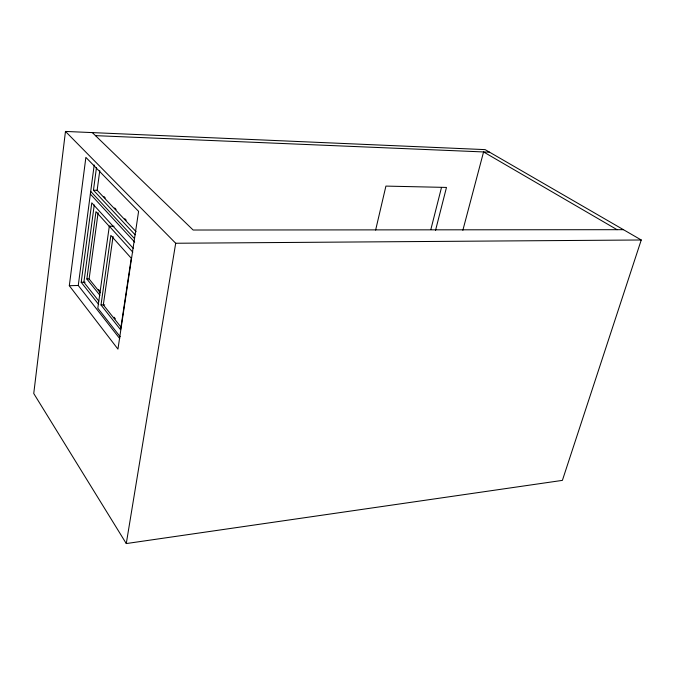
<?xml version="1.0" encoding="UTF-8"?>
<svg xmlns="http://www.w3.org/2000/svg" width="675" height="675" viewBox="0 0 675 675"><rect width="100%" height="100%" fill="white"/><g stroke="black" fill="none" stroke-linecap="round" stroke-linejoin="round"><path stroke-width="1.01" d="M65.467 131.439L33.75 393.5L126.276 543.561L562.393 480.381L641.25 239.988L485.131 149.622L65.467 131.439L175.694 243.253L641.25 239.988M69.314 285.711L85.877 157.385L138.594 211.368L117.948 349.118L69.314 285.711L78.536 285.474M94.205 164.962L78.266 285.483L119.745 338.622M98.71 304.501L81.203 282.302L91.783 202.846L133.203 248.273M135.127 234.807L93.462 190.215L96.483 167.501M94.247 204.964L83.886 282.234L98.82 301.075M99.765 170.699L97.141 190.282L136.114 231.719M99.917 295.304L86.872 279.011L95.968 211.655L109.358 226.446M98.111 212.701L89.108 278.961L100.237 292.798M114.033 226.218L109.316 226.218L97.808 308.18L120.209 336.774M101.005 304.99L110.843 235.415L131.262 258.238L120.555 329.695L101.005 304.99L104.709 304.864M113.062 236.444L103.326 304.906L120.977 327.122M126.276 543.561L175.694 243.253M375.621 230.099L385.914 186.097L446.479 187.431L435.544 230.327M430.869 229.449L441.433 187.726M462.847 230.31L483.57 151.943L617.077 229.686M86.872 279.011L88.957 278.969M81.203 282.302L85.168 282.201M623.447 229.686L193.143 230.023L92.323 132.604M93.462 190.215L97.537 190.291M95.47 135.641L489.586 152.196M103.832 196.433L105.283 197.969M114.674 207.942L116.125 209.478M124.799 218.683L126.242 220.21M90.712 191.388L134.393 238.469M90.357 194.088L134.679 242.114M109.316 226.218L132.832 252.188M98.525 289.516L99.841 291.144M114.075 317.208L115.383 318.853"/></g></svg>
